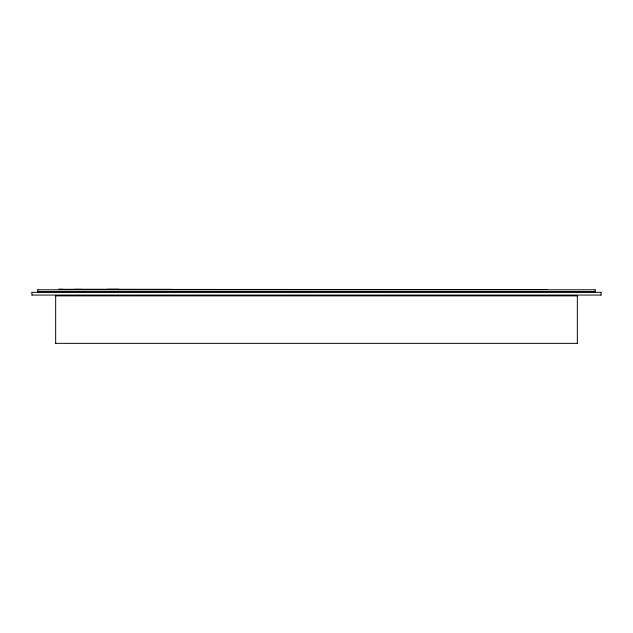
<?xml version="1.0" encoding="UTF-8"?>
<svg xmlns="http://www.w3.org/2000/svg" width="633" height="633" viewBox="0 0 633 633"><rect width="100%" height="100%" fill="white"/><g stroke="black" fill="none" stroke-linecap="round" stroke-linejoin="round"><path stroke-width="0.95" d="M31.927 292.217L31.927 295.184M37.814 289.692L37.814 291.734M55.664 295.738L55.664 343.474M577.336 343.474L577.336 295.738M595.186 291.734L595.186 289.692M601.073 295.184L601.073 292.217M172.698 289.368L64.242 289.313M32.054 292.335L600.946 292.335M595.091 291.647L37.909 291.647M600.946 295.057L32.054 295.057M37.909 289.779L595.091 289.779M55.791 295.864L577.209 295.864M577.209 343.347L55.791 343.347M58.711 289.249L63.838 289.249M107.46 289.249L118.854 289.249M58.734 289.36L62.153 289.36M547.094 289.495L75.058 289.416M330.062 289.495L292.082 289.495M81.839 289.36L73.428 289.36"/></g></svg>
